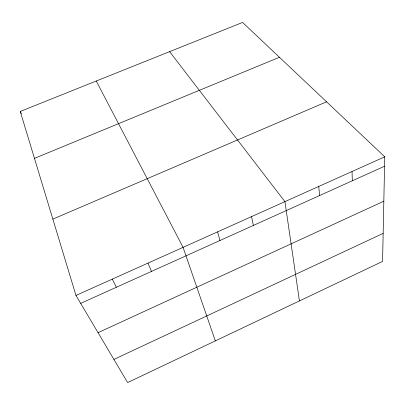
<?xml version="1.0" encoding="UTF-8"?>
<svg xmlns="http://www.w3.org/2000/svg" width="405" height="405" viewBox="0 0 405 405"><rect width="100%" height="100%" fill="white"/><g stroke="black" fill="none" stroke-linecap="round" stroke-linejoin="round"><path stroke-width="0.61" d="M384.75 156.821L382.578 261.422L127.631 382.568L75.963 295.432L20.25 111.446L242.59 22.432L384.75 156.821L75.963 295.432M113.901 359.417L383.16 233.371M98.045 332.677L383.829 201.199M80.666 303.37L384.553 166.237M52.852 219.12L326.557 101.812M34.455 158.365L279.45 57.277M169.614 51.648L284.923 201.634L299.442 300.925M96.253 81.02L183.075 247.354L215.328 340.894M20.25 111.446L21.364 113.613M112.276 279.131L116.367 287.256M147.977 263.108L151.475 271.416M217.591 231.857L219.961 240.509M251.535 216.619L253.368 225.438M318.755 186.447L319.55 195.569M352.026 171.512L352.32 180.782"/></g></svg>
